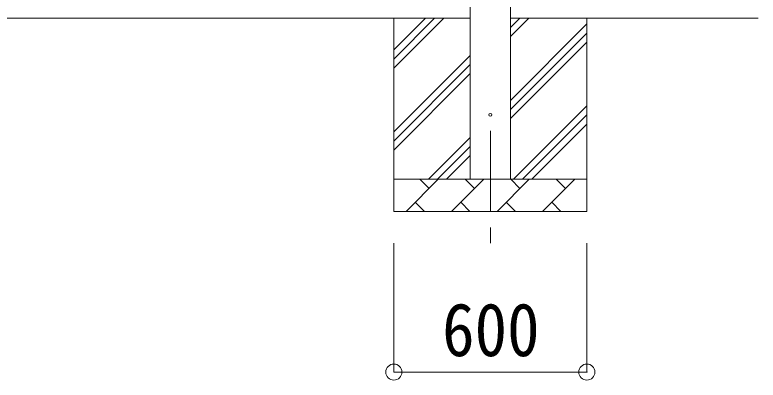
# Model space of a CAD drawing. Units: millimetres at full size, sheet at 1:50; details may follow other scales. Extents: x -14053 to 14053, y -9700 to 9700.
# Drawn here: x -7124 to -4813, y -6079 to -4945 of the extents above; entities that cross this region are included whole.
import ezdxf
from ezdxf.enums import TextEntityAlignment as Align

# ---------------------------------------------------------------- set-up
doc = ezdxf.new("R2010")
doc.units = ezdxf.units.MM
doc.header["$LTSCALE"] = 50
doc.header["$PDMODE"] = 32
doc.header["$PDSIZE"] = 50
doc.linetypes.add('CHAIN1', pattern=[8, 5, -1, 1, -1])
for name, color, linetype, lineweight in [('0-1_Defpoints', 7, 'CHAIN1', 9), ('0-2_TEXT1', 4, 'Continuous', 9), ('0-3_SHAPE', 7, 'Continuous', 9), ('0-8_TABLE1', 6, 'Continuous', 9)]:
    doc.layers.add(name, color=color, linetype=linetype, lineweight=lineweight)
doc.styles.add('ＭＳ ゴシック', font='')
doc.styles.get('ＭＳ ゴシック').set_extended_font_data('MS Gothic')

msp = doc.modelspace()

# ---------------------------------------------------------------- linework, layer by layer
at = {"layer": '0-1_Defpoints'}
msp.add_line((-5645.4, -5305.37), (-5645.4, -5654.37), dxfattribs=at)
at = {"layer": '0-2_TEXT1'}
for p, q in [((-5707.9, -5455.37), (-5707.9, -2600.37)), ((-5582.9, -2600.37), (-5582.9, -5455.37))]:
    msp.add_line(p, q, dxfattribs=at)
msp.add_circle((-5645.4, -5255.37), 4.5, dxfattribs=at)
at = {"layer": '0-3_SHAPE'}
for p, q in [((-5707.9, -4955.37), (-8455.9, -4955.37)), ((-5945.4, -4955.37), (-5945.4, -5555.37)), ((-5945.4, -5053.85), (-5846.92, -4955.37)), ((-5945.4, -5110.42), (-5790.35, -4955.37)), ((-5945.4, -5082.14), (-5818.63, -4955.37)), ((-5582.9, -4955.37), (-4812.9, -4955.37)), ((-5582.9, -5012.48), (-5525.79, -4955.37)), ((-5582.9, -4984.2), (-5554.08, -4955.37)), ((-5345.4, -4955.37), (-5345.4, -5555.37)), ((-5582.9, -5210.47), (-5345.4, -4972.97)), ((-5582.9, -5238.76), (-5345.4, -5001.26)), ((-5582.9, -5267.04), (-5345.4, -5029.54)), ((-5945.4, -5308.41), (-5707.9, -5070.91)), ((-5945.4, -5336.7), (-5707.9, -5099.2)), ((-5945.4, -5364.98), (-5707.9, -5127.48)), ((-5573.24, -5455.37), (-5345.4, -5227.53)), ((-5544.96, -5455.37), (-5345.4, -5255.81)), ((-5516.67, -5455.37), (-5345.4, -5284.1)), ((-5837.8, -5455.37), (-5707.9, -5325.47)), ((-5809.52, -5455.37), (-5707.9, -5353.76)), ((-5781.23, -5455.37), (-5707.9, -5382.04)), ((-5945.4, -5455.37), (-5345.4, -5455.37)), ((-5907.53, -5555.37), (-5807.53, -5455.37)), ((-5836.09, -5483.93), (-5864.64, -5455.37)), ((-5766.11, -5555.37), (-5666.11, -5455.37)), ((-5694.66, -5483.93), (-5723.22, -5455.37)), ((-5624.69, -5555.37), (-5524.69, -5455.37)), ((-5553.24, -5483.93), (-5581.8, -5455.37)), ((-5483.27, -5555.37), (-5383.27, -5455.37)), ((-5411.82, -5483.93), (-5440.37, -5455.37)), ((-5878.98, -5526.82), (-5850.43, -5555.37)), ((-5737.56, -5526.82), (-5709, -5555.37)), ((-5596.14, -5526.82), (-5567.58, -5555.37)), ((-5454.71, -5526.82), (-5426.16, -5555.37)), ((-5345.4, -5555.37), (-5945.4, -5555.37))]:
    msp.add_line(p, q, dxfattribs=at)
at = {"layer": '0-8_TABLE1'}
for p, q in [((-5945.4, -6054.37), (-5945.4, -5654.37)), ((-5345.4, -6054.37), (-5345.4, -5654.37)), ((-5945.4, -6054.37), (-5345.4, -6054.37))]:
    msp.add_line(p, q, dxfattribs=at)
for p in [(-5945.4, -6054.37), (-5345.4, -6054.37)]:
    msp.add_point(p, dxfattribs=at)

# ---------------------------------------------------------------- texts
at = {"layer": '0-8_TABLE1', "color": 7, "style": 'ＭＳ ゴシック', "width": 0.9}
msp.add_text('600', height=165, dxfattribs=at).set_placement((-5795.4, -6054.37), align=Align.BOTTOM_LEFT)

doc.saveas('drawing.dxf')
